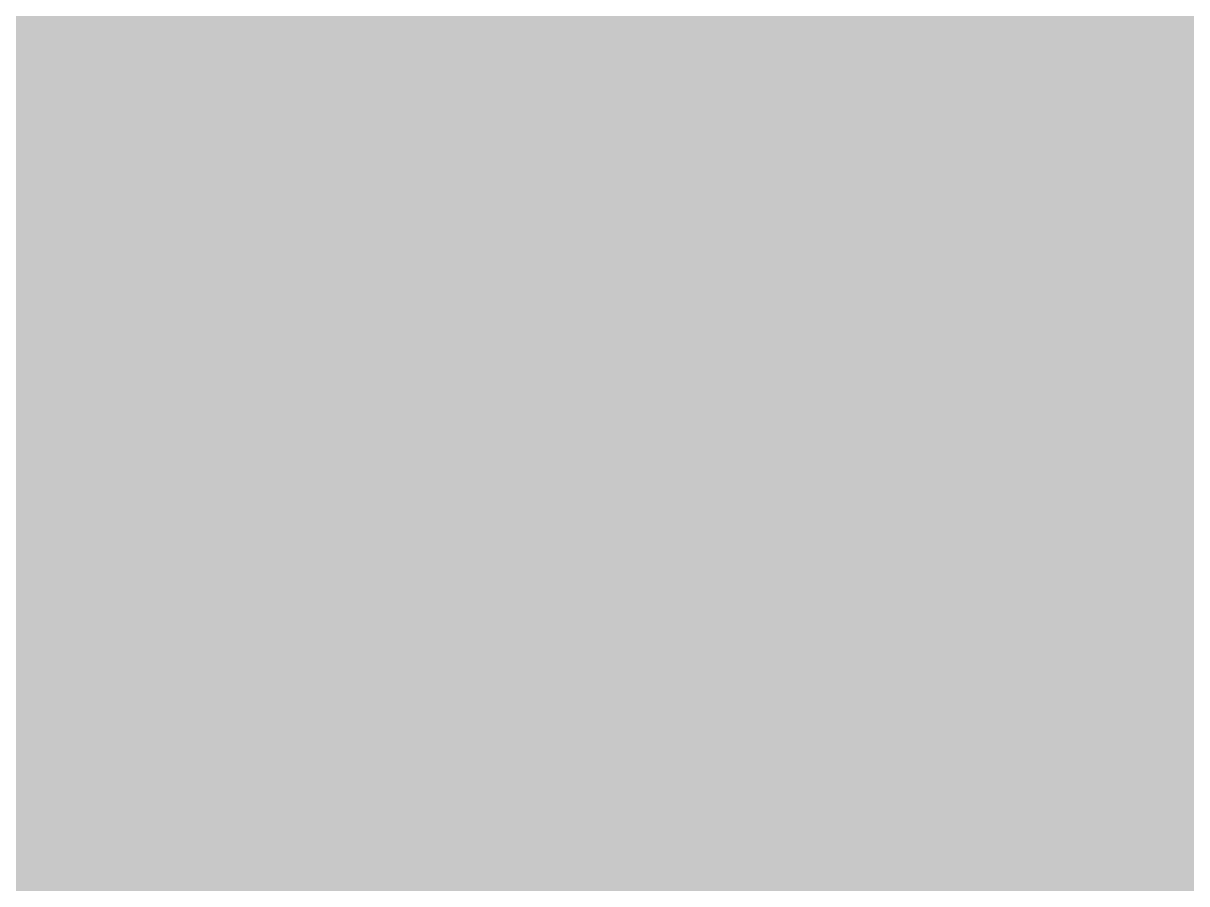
# Model space of a CAD drawing. Header units: inches. Extents: x 490210 to 494591, y -22449 to -22109.
# Drawn here: x 490496.059285 to 490496.060337, y -22398.287474 to -22398.286696 of the extents above; entities that cross this region are included whole.
import ezdxf

# ---------------------------------------------------------------- set-up
doc = ezdxf.new("R2010")
doc.units = ezdxf.units.IN
doc.header["$LTSCALE"] = 20
doc.header["$MEASUREMENT"] = 0
doc.layers.add('dwgmodels.com', color=143, linetype='Continuous')
doc.layers.add('hatch', color=7, linetype='Continuous')

# ---------------------------------------------------------------- blocks, each defined once
blk = doc.blocks.new('*U235')
at = {"layer": 'hatch', "true_color": 0xc7c8ca}
h = blk.add_hatch(color=9, dxfattribs=at)
h.dxf.hatch_style = 1
h.paths.add_polyline_path([(23.7071042, 13.7442737), (-23.7071042, 13.7442737), (-23.7071042, 12.3988527), (23.7071042, 12.3988527)])
h.paths.add_polyline_path([(23.7071042, 15), (-23.7071042, 15), (-23.7071042, 14.1927474), (23.7071042, 14.1927474)])
h.paths.add_polyline_path([(23.7071042, -14.1927474), (-23.7071042, -14.1927474), (-23.7071042, -15), (23.7071042, -15)])
h.paths.add_polyline_path([(23.7071042, -12.3988527), (-23.7071042, -12.3988527), (-23.7071042, -13.7442737), (23.7071042, -13.7442737)])
blk = doc.blocks.new('*U236')
at = {"layer": 'dwgmodels.com', "color": 0, "linetype": 'ByBlock', "lineweight": -2, "transparency": 16777216}
blk.add_blockref('*U235', (47.4142085, 0), dxfattribs=at)
blk = doc.blocks.new('Pine 1 Elev_130')
h = blk.add_hatch(color=256)
h.dxf.hatch_style = 1
h.set_gradient(color1=(0, 127, 31), one_color=1, tint=1, name='SPHERICAL')
h.paths.add_polyline_path([(450.30283, 2550.321849), (391.053278, 2573.111832), (383.940814, 2687.36597), (320.661056, 2643.961337), (185.207624, 2686.770876), (128.601642, 2653.055587), (100.44361, 2681.395008), (89.197944, 2473.531898), (-53.327899, 2274.295261), (-33.634632, 3012.784842), (109.720902, 2929.953357), (69.827018, 2822.737344), (123.381258, 2785.841547), (100.44361, 2681.395008), (128.601642, 2653.055587), (185.207624, 2686.770876), (320.661056, 2643.961337), (383.940814, 2687.36597), (391.053278, 2573.111832), (450.30283, 2550.321849), (543.766213, 2626.291638), (667.922482, 2583.518339), (707.579857, 2629.573235), (837.275035, 2540.598173), (862.943992, 2616.786354), (939.14978, 2596.766799), (984.502466, 2644.643215), (1035.197607, 2597.869247), (1071.633487, 2508.7683), (1216.154405, 2502.428266), (1173.691336, 2621.432661), (1233.494016, 2589.118321), (1193.037467, 2681.586696), (1306.447793, 2618.179674), (1405.699948, 2736.503146), (1307.023809, 2796.144103), (1230.688322, 2776.616644), (1177.017734, 2776.790213), (1143.366567, 2853.170083), (1105.290376, 2871.654221), (1062.23088, 2870.629637), (1025.20697, 3003.269068), (1118.389974, 2991.668559), (1192.026578, 3050.75257), (1166.748625, 3096.032129), (1059.415079, 3099.204053), (980.411226, 3127.707506), (875.892911, 3128.045107), (672.698457, 3188.022712), (613.496588, 3224.937583), (511.83928, 3236.564795), (472.437489, 3281.89013), (424.652946, 3355.490989), (399.594338, 3468.566384), (520.870526, 3408.851994), (591.272284, 3340.828228), (631.02884, 3405.671486), (738.15258, 3337.529465), (870.796503, 3298.965689), (933.164553, 3367.973647), (1045.930198, 3296.987766), (1122.427809, 3367.362341), (1238.271898, 3375.462861), (1244.259033, 3479.96376), (1388.516738, 3538.819843), (1309.657843, 3612.520838), (1256.088344, 3643.767062), (1114.756495, 3615.975051), (1146.074987, 3692.145112), (1123.585563, 3726.115986), (925.821301, 3718.279635), (736.714447, 3766.91327), (559.024918, 3852.232894), (376.132171, 4075.987097), (181.665697, 4270.892618), (71.86024, 4294.010665), (-211.324161, 4582.966708), (-418.049098, 4389.285707), (-598.534784, 4288.222809), (-627.430956, 4236.209348), (-818.147604, 4195.75348), (-968.407703, 4224.650801), (-1043.537752, 4236.209348), (-1130.228178, 4166.857113), (-1159.124351, 4103.285105), (-1037.758518, 4189.974206), (-985.745407, 4161.077839), (-1014.641579, 4097.505831), (-945.290765, 4137.960745), (-893.277654, 4109.064378), (-760.353351, 4103.285105), (-748.794882, 4010.816729), (-673.664833, 4010.816729), (-679.444067, 3941.464494), (-604.088993, 3866.108913), (-712.334206, 3797.015083), (-1034.48934, 3758.50662), (-1268.931715, 3764.913412), (-1435.539609, 3782.40096), (-1514.699863, 3762.882084), (-1466.795159, 3726.004406), (-1387.837082, 3683.376066), (-1393.643019, 3635.37281), (-1429.735579, 3558.85275), (-1352.896554, 3568.856806), (-1308.953391, 3618.150384), (-1286.317102, 3629.376098), (-1272.448846, 3550.235338), (-1232.974576, 3527.509251), (-1108.482616, 3589.254017), (-1094.532345, 3535.536338), (-1162.654834, 3434.061451), (-1145.834019, 3394.459123), (-1038.244889, 3470.383136), (-947.840876, 3472.916098), (-891.427536, 3447.309911), (-919.940333, 3365.481693), (-894.662381, 3320.202135), (-722.118851, 3352.070155), (-640.183419, 3395.651217), (-580.870925, 3392.635696), (-422.682022, 3392.124525), (-366.020728, 3442.789489), (-320.933162, 3408.745182), (-291.723008, 3413.142846), (-314.370011, 3254.768552), (-423.612803, 3103.991504), (-672.505171, 3008.749841), (-878.736108, 3003.765933), (-893.033514, 2950.139806), (-1076.900911, 2871.637055), (-1203.990666, 2880.522449), (-1239.409935, 2846.738495), (-1393.471359, 2813.336965), (-1447.243035, 2782.436926), (-1289.208627, 2733.90438), (-1345.969102, 2652.166761), (-1258.368876, 2661.771227), (-1224.547956, 2637.649913), (-1118.667801, 2652.697005), (-1103.222177, 2593.472803), (-1029.909821, 2552.27593), (-991.276451, 2435.121439), (-1231.027184, 2380.60862), (-1445.785829, 2358.703171), (-1660.344204, 2398.943985), (-1683.016732, 2376.41817), (-1612.714156, 2277.321273), (-1498.519914, 2211.980674), (-1367.092872, 2234.15506), (-1361.552055, 2200.239022), (-1523.105503, 2034.093493), (-1494.91123, 2017.053219), (-1410.204436, 2005.480367), (-1321.230927, 2002.368524), (-1240.49521, 2072.729271), (-1271.979641, 1945.712094), (-1229.743545, 1903.202963), (-1071.262819, 1993.086877), (-1020.624899, 1927.951318), (-935.689224, 1986.999567), (-862.226189, 1992.412152), (-736.486829, 1934.200754), (-870.160715, 1635.543447), (-1014.641579, 1600.867329), (-956.849234, 1554.633142), (-1066.65469, 1502.619204), (-1043.537752, 1462.16429), (-1008.862345, 1462.16429), (-906.686241, 1345.661862), (-881.381586, 1308.85714), (-779.943621, 1229.433615), (-743.015648, 1126.964522), (-552.300907, 1190.53653), (-562.844672, 1101.61392), (-413.019447, 1135.028325), (-326.908852, 1063.392037), (-202.752583, 1077.852619), (-222.88263, 959.364638), (-40.90922, 896.538881), (66.683724, 973.875288), (106.180883, 958.210691), (154.375503, 1011.727621), (227.775596, 997.366222), (287.3246, 1067.795634), (447.512394, 1046.054217), (507.135784, 904.656567), (399.497064, 813.19575), (499.525505, 681.958082), (579.883568, 688.319574), (614.045902, 770.130149), (822.807876, 684.710389), (884.784808, 632.250465), (955.697846, 722.416811), (1133.82034, 771.276944), (1424.208757, 728.19227), (1470.055444, 795.615219), (1382.695542, 860.869034), (1594.602717, 874.309183), (1512.764559, 899.997386), (1710.610837, 933.256818), (1586.401163, 959.081873), (1578.008875, 984.532611), (1747.798209, 1077.205073), (1714.009714, 1111.212187), (1612.289463, 1103.065891), (1394.688884, 1075.519928), (1293.195607, 1137.994733), (1135.245121, 1190.53653), (1031.218899, 1311.902226), (1164.141294, 1288.783225), (1302.844831, 1375.472327), (1366.416411, 1358.134506), (1406.871053, 1381.2516), (1366.416411, 1421.706991), (1412.650288, 1462.161905), (1505.118041, 1450.603359), (1516.67651, 1485.278999), (1487.780337, 1537.292937), (1580.249997, 1577.747851), (1614.013697, 1636.959655), (1568.691528, 1658.658156), (1455.714168, 1603.57243), (1292.066463, 1663.422719), (1135.245121, 1670.216703), (1023.755485, 1678.413067), (922.334687, 1763.486643), (841.045558, 1828.949816), (1060.115072, 1982.298423), (1089.011245, 1953.402056), (1117.548838, 1856.076612), (1181.478998, 1901.388595), (1187.258232, 2011.195268), (1315.713641, 1988.205489), (1389.533349, 1976.51915), (1372.365399, 2036.04519), (1412.650288, 2097.884369), (1557.131152, 2097.884369), (1701.613923, 2178.794674), (1747.8478, 2282.822073), (1713.172392, 2317.497714), (1661.159281, 2265.484253), (1516.67651, 2201.911768), (1435.767226, 2253.925706), (1516.67651, 2323.276988), (1366.416411, 2265.484253), (1127.472719, 2305.197685), (1141.724349, 2344.699877), (1150.37222, 2398.344123), (961.137574, 2407.429789), (856.838603, 2475.563227), (752.264974, 2458.951631), (536.457783, 2620.351131)])

msp = doc.modelspace()

# ---------------------------------------------------------------- block references
at = {"layer": 'dwgmodels.com', "linetype": 'Continuous', "lineweight": 0, "xscale": 0.03578529027638439, "yscale": 0.03578529027638439, "zscale": 0.03578529027638439}
msp.add_blockref('Pine 1 Elev_130', (490474.5714072, -22425.1015434, 6.93), dxfattribs=at)
at = {"layer": 'dwgmodels.com', "color": 7}
msp.add_blockref('*U236', (490472.3514775, -22413.2864122, 6.93), dxfattribs=at)

doc.saveas('drawing.dxf')
